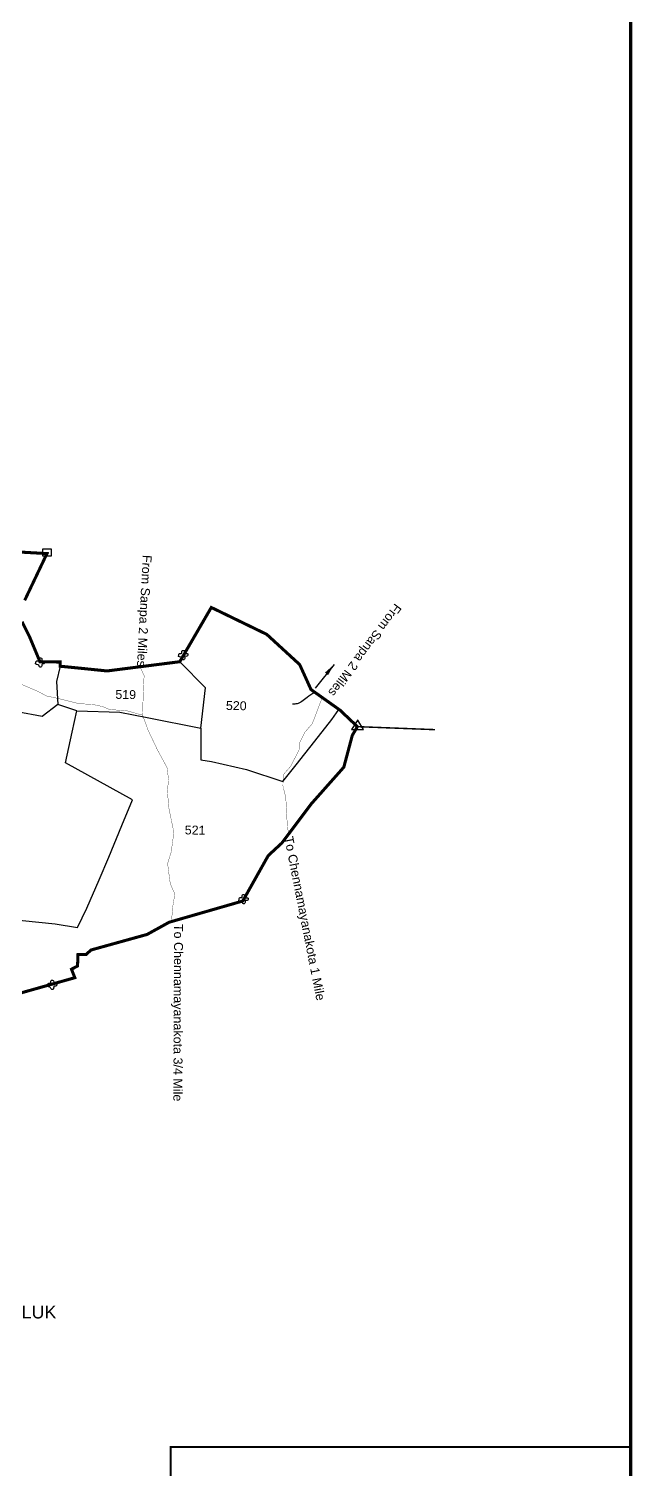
# Model space of a CAD drawing. Header units: feet. Extents: x 751091 to 766702, y 1607162 to 1618807.
# Drawn here: x 764436 to 766420, y 1609837 to 1614573 of the extents above; entities that cross this region are included whole.
import ezdxf
from ezdxf.enums import TextEntityAlignment as Align

# ---------------------------------------------------------------- set-up
doc = ezdxf.new("R2010")
doc.units = ezdxf.units.FT
doc.header["$LTSCALE"] = 15
doc.header["$MEASUREMENT"] = 0
doc.linetypes.add('HIDDEN2', pattern=[0.1875, 0.125, -0.0625])
for name, color, linetype in [('PLOT', 7, 'Continuous'), ('PLOT NO', 7, 'Continuous'), ('ROADS', 6, 'Continuous'), ('TANKS-STREAM', 4, 'Continuous'), ('VILLAGE', 30, 'Continuous'), ('VILLAGE STONES', 240, 'Continuous')]:
    doc.layers.add(name, color=color, linetype=linetype)
doc.layers.add('VILLAGE BOUNDRY', color=5, linetype='HIDDEN2', lineweight=100)
doc.styles.get("Standard").update_dxf_attribs({"font": 'arial.ttf'})
doc.dimstyles.get("Standard").update_dxf_attribs({"dimtxt": 0.18, "dimasz": 40, "dimexe": 0.18, "dimexo": 0.0625, "dimgap": 0.09, "dimtad": 0, "dimtih": 1, "dimtoh": 1, "dimdec": 4, "dimzin": 0, "dimdsep": 46, "dimtxsty": 'Standard', "dimcen": 0.09, "dimadec": 0, "dimazin": 0, "dimtfac": 1, "dimtdec": 4, "dimtofl": 0, "dimtmove": 0, "dimatfit": 3, "dimfxl": 1, "dimtolj": 1, "dimtzin": 0, "dimarcsym": 0})

msp = doc.modelspace()

# ---------------------------------------------------------------- linework, layer by layer
at = {"layer": 'PLOT'}
for points in [[(764539.7, 1612477.4), (764527.3, 1612427.4), (764532.3, 1612351)], [(764594.5, 1612331.1), (764735.1, 1612326.1), (764825.1, 1612308.4), (765002, 1612273.6), (765017, 1612405.8), (764932.6, 1612492.2)], [(764027.3, 1611915.7), (764011.3, 1611813.8), (763991.3, 1611647.3), (763981.9, 1611547.9), (764069.1, 1611572.7), (764196.5, 1611604.9), (764361.8, 1611646.7), (764523.5, 1611630.7), (764596.9, 1611617.9), (764627.2, 1611681.5), (764667.1, 1611774.5), (764699.1, 1611849.1), (764742.6, 1611953.9), (764777.3, 1612037.6), (764557.5, 1612159.8), (764579.2, 1612260.1), (764594.5, 1612331.1), (764532.3, 1612351), (764480.3, 1612312.2), (764397.8, 1612327.7), (764335.4, 1612359.6), (764245.9, 1612324.1), (764076.8, 1612371.4)], [(765002, 1612273.6), (765001.7, 1612170), (765037.3, 1612164.3), (765151.4, 1612137.5), (765271.3, 1612098.2), (765315.7, 1612152.6), (765389.1, 1612246.7), (765432.6, 1612302.5), (765455.9, 1612335.3)]]:
    msp.add_lwpolyline(points, dxfattribs=at)
at = {"layer": 'ROADS', "linetype": 'HIDDEN2', "ltscale": 10, "const_width": 1}
for points in [[(764394.9, 1612425), (764464.4, 1612395.5), (764495.3, 1612379.3), (764530.9, 1612371.8), (764558.2, 1612365), (764572.3, 1612361.5), (764601.7, 1612354.2), (764625.8, 1612352.9), (764645.3, 1612351.9), (764679.1, 1612344.7), (764700.8, 1612335.2), (764759.7, 1612330.6), (764789.3, 1612322.3), (764810.3, 1612316.4), (764811.7, 1612360.6), (764812.6, 1612389.3), (764813.8, 1612414.3), (764815.4, 1612446.2), (764802.2, 1612475.6)], [(765292.2, 1611928.1), (765286.5, 1611944.5), (765282.9, 1612012.1), (765281.1, 1612045.7), (765271.8, 1612083.5), (765272.3, 1612120.1), (765296.8, 1612147.9), (765324.5, 1612201.5), (765325.4, 1612223.8), (765344.3, 1612260.8), (765368.2, 1612288.5), (765400.9, 1612374.3)], [(764810.3, 1612316.4), (764829.2, 1612265.3), (764860.1, 1612200.7), (764891.2, 1612143.2), (764895.3, 1612106.7), (764892.4, 1612065.2), (764895.8, 1612015.4), (764905, 1611970.5), (764913.2, 1611930.9), (764907.9, 1611892.5), (764904.6, 1611867.4), (764892.6, 1611828.8), (764897.8, 1611788.3), (764901.5, 1611761.7), (764912.2, 1611737.8), (764916.6, 1611727.8), (764913.5, 1611710.6), (764909.7, 1611688.2), (764907.7, 1611665.1), (764905.2, 1611637.8)]]:
    msp.add_lwpolyline(points, dxfattribs=at)
at = {"layer": 'TANKS-STREAM', "linetype": 'Continuous'}
msp.add_spline([(765376.8, 1612391.5), (765350.8, 1612374.4), (765333.8, 1612361.3), (765318.2, 1612354), (765302.6, 1612353)], degree=3, dxfattribs=at)
at = {"layer": 'VILLAGE', "color": 5, "linetype": 'Continuous', "const_width": 6.42}
msp.add_lwpolyline([(764903, 1609909.9), (766415, 1609909.9), (766415, 1608251.9), (764903, 1608251.9)], close=True, dxfattribs=at)
at = {"layer": 'VILLAGE BOUNDRY', "lineweight": -2, "ltscale": 25}
for points, const_width in [([(764350.5, 1612856), (764496, 1612847.7), (764422.8, 1612693.9)], 10), ([(764414.4, 1612623.4), (764439.5, 1612572.6), (764473.3, 1612491.4), (764539.7, 1612491.3), (764539.7, 1612477.4), (764630.8, 1612468.2), (764693.4, 1612461.8), (764932.6, 1612492.2), (765016, 1612635.8), (765036.2, 1612670.6), (765218.5, 1612582.1), (765326.7, 1612482.8), (765364, 1612400.6), (765459.3, 1612332.9), (765516.5, 1612278.7), (765499.7, 1612250), (765471.8, 1612145.4), (765364.6, 1612024.5), (765268.3, 1611896.2), (765223.4, 1611854.7), (765139.7, 1611705.4), (764897.8, 1611635.6), (764825.2, 1611595.5), (764640.9, 1611544.3), (764625.1, 1611530), (764597.8, 1611529), (764596.6, 1611491.7), (764576.7, 1611481.1), (764587.6, 1611453.2), (764383.5, 1611395.5)], 10), ([(765516.5, 1612278.7), (765771.6, 1612268.8)], 4.87)]:
    msp.add_lwpolyline(points, dxfattribs=dict(at, const_width=const_width))
at = {"layer": 'VILLAGE STONES', "color": 5, "const_width": 10}
msp.add_lwpolyline([(751095.8, 1618802.4), (766414.7, 1618802.4), (766414.7, 1607166.8), (751095.8, 1607166.8)], close=True, dxfattribs=at)
at = {"layer": 'VILLAGE STONES'}
msp.add_lwpolyline([(764482.4, 1612863.7), (764510.1, 1612863.3), (764509.7, 1612838.9), (764482, 1612839.3)], close=True, dxfattribs=at)
msp.add_lwpolyline([(765518.3, 1612300.6), (765497.1, 1612269.7), (765536, 1612269.5), (765518.1, 1612300.4)], dxfattribs=at)
for points in [[(764929.2, 1612513.3), (764930.9, 1612518.7), (764939.2, 1612520.3), (764940.6, 1612528.7), (764948.8, 1612527), (764949.3, 1612520), (764958.7, 1612517.9), (764956, 1612509.9), (764950.5, 1612509.9), (764948.3, 1612500.7), (764943.5, 1612498.6), (764940, 1612502.1), (764936.4, 1612506.8), (764928.4, 1612509.4), (764929.3, 1612513.6)], [(764459.5, 1612489), (764461.2, 1612494.4), (764469.5, 1612496), (764471, 1612504.4), (764479.2, 1612502.7), (764479.7, 1612495.6), (764489, 1612493.5), (764486.3, 1612485.5), (764480.8, 1612485.6), (764478.6, 1612476.4), (764473.8, 1612474.3), (764470.3, 1612477.8), (764466.8, 1612482.4), (764458.8, 1612485), (764459.6, 1612489.3)], [(765127.5, 1611710.4), (765129.2, 1611715.9), (765137.5, 1611717.4), (765138.9, 1611725.8), (765147.2, 1611724.1), (765147.7, 1611717.1), (765157, 1611715), (765154.3, 1611707), (765148.8, 1611707), (765146.6, 1611697.9), (765141.8, 1611695.7), (765138.3, 1611699.3), (765134.8, 1611703.9), (765126.8, 1611706.5), (765127.6, 1611710.7)], [(764498.1, 1611428.8), (764499.8, 1611434.2), (764508.2, 1611435.8), (764509.6, 1611444.2), (764517.8, 1611442.5), (764518.3, 1611435.4), (764527.6, 1611433.3), (764524.9, 1611425.3), (764519.4, 1611425.4), (764517.2, 1611416.2), (764512.4, 1611414.1), (764508.9, 1611417.6), (764505.4, 1611422.2), (764497.4, 1611424.8), (764498.2, 1611429.1)]]:
    msp.add_spline(points, degree=3, dxfattribs=at)

# ---------------------------------------------------------------- texts
at = {"layer": 'PLOT'}
for s, p in [('519', (764754.9, 1612384.4)), ('520', (765118.4, 1612347.7)), ('521', (764983.1, 1611938.6))]:
    msp.add_text(s, height=29.2, rotation=359.196, dxfattribs=at).set_placement(p, align=Align.MIDDLE_CENTER)
at = {"layer": 'PLOT', "color": 1}
msp.add_text('DHARMAVARAM TALUK', height=42, dxfattribs=at).set_placement((763858.8, 1610332.8))
at = {"layer": 'PLOT NO', "linetype": 'Continuous'}
for s, rotation, p in [('From Sanpa 2 Miles', 267.01, (764811.1, 1612843.8)), ('From Sanpa 2 Miles', 233.0462, (765640.2, 1612686)), ('To Chennamayanakota 1 Mile ', 281.1739, (765275.9, 1611914.5)), ('To Chennamayanakota 3/4 Mile ', 269.7495, (764914, 1611630.1))]:
    msp.add_text(s, height=29.464, rotation=rotation, dxfattribs=at).set_placement(p)

# ---------------------------------------------------------------- leaders
at = {"layer": 'VILLAGE BOUNDRY', "linetype": 'Continuous'}
msp.add_leader([(765440, 1612483.3), (765377.2, 1612405.5)], dimstyle='Standard', override={"dimgap": 0.09, "dimtad": 0}, dxfattribs=at)

doc.saveas('drawing.dxf')
